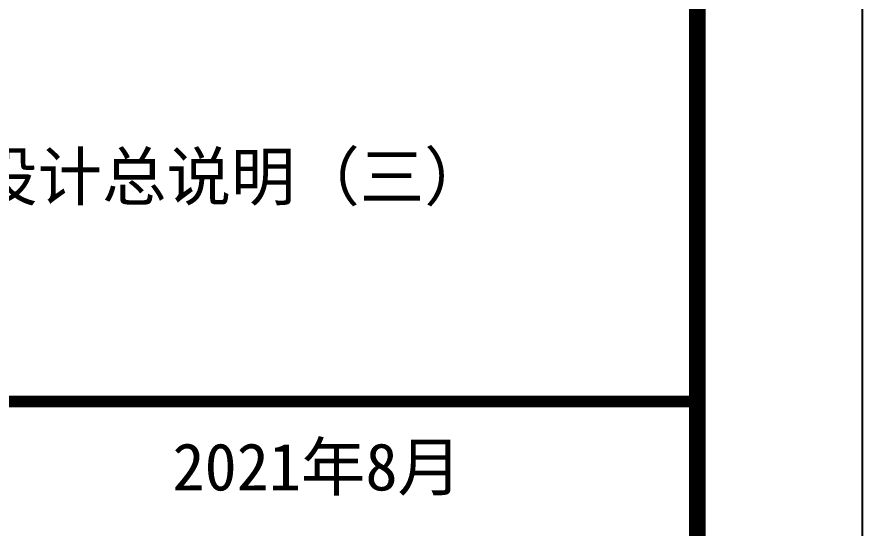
# Model space of a CAD drawing. Extents: x 1188826 to 1909461, y 608442 to 1651179.
# Drawn here: x 1550934 to 1556063, y 1270769 to 1273868 of the extents above; entities that cross this region are included whole.
import ezdxf

# ---------------------------------------------------------------- set-up
doc = ezdxf.new("R2010")
doc.units = 0
doc.header["$LTSCALE"] = 1000
doc.header["$MEASUREMENT"] = 0
doc.layers.add('WALL', color=9, linetype='Continuous', lineweight=40)
doc.layers.add('图签', color=147, linetype='Continuous', lineweight=18)
doc.layers.add('图框', color=140, linetype='Continuous')
doc.styles.add('宋体', font='', dxfattribs={"height": 50})
doc.styles.get('宋体').set_extended_font_data('SimSun')

# ---------------------------------------------------------------- blocks, each defined once
blk = doc.blocks.new('tq5113')
at = {"layer": '图框', "const_width": 70}
blk.add_lwpolyline([(0, 3800.3), (7000, 3800.3)], dxfattribs=at)
at = {"layer": '图签', "color": 2, "style": '宋体'}
blk.add_text('2021年8月', height=286.68, dxfattribs=at).set_placement((3810, 3261.7))

msp = doc.modelspace()

# ---------------------------------------------------------------- linework, layer by layer
at = {"layer": '图框'}
msp.add_lwpolyline([(1471963.5, 1326135.4), (1556063.5, 1326135.4), (1556063.5, 1266735.4), (1471963.5, 1266735.4)], close=True, dxfattribs=at)
msp.add_lwpolyline([(1471963.5, 1326135.4), (1556063.5, 1326135.4), (1556063.5, 1266735.4), (1471963.5, 1266735.4)], close=True, dxfattribs=at)
at = {"layer": '图框', "const_width": 100}
msp.add_lwpolyline([(1555063.5, 1267735.4), (1555063.5, 1325135.4), (1474463.5, 1325135.4), (1474463.5, 1267735.4)], close=True, dxfattribs=at)

# ---------------------------------------------------------------- block references
at = {"layer": 'WALL'}
msp.add_blockref('tq5113', (1548068.4, 1267735.4), dxfattribs=at)

# ---------------------------------------------------------------- texts
at = {"layer": '图签', "color": 2, "style": '宋体'}
msp.add_text('建筑设计总说明（三）', height=286.68, dxfattribs=at).set_placement((1549887.2, 1272756.9))

doc.saveas('drawing.dxf')
